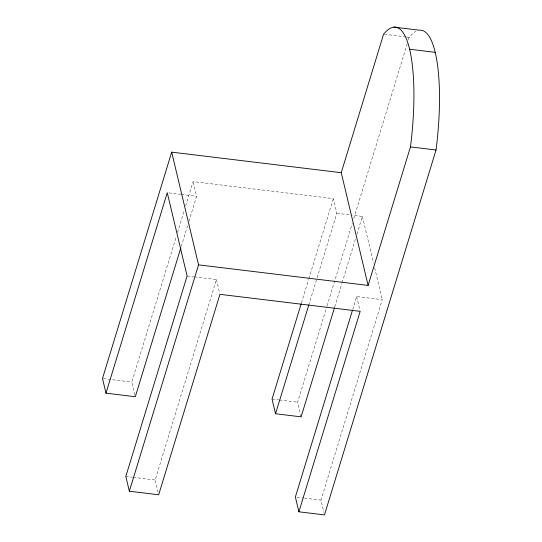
<?xml version="1.0" encoding="UTF-8"?>
<svg xmlns="http://www.w3.org/2000/svg" width="542" height="542" viewBox="0 0 542 542"><rect width="100%" height="100%" fill="white"/><g stroke="black" fill="none" stroke-linecap="round" stroke-linejoin="round"><path stroke-width="0.41" stroke-dasharray="2.71 2.03" d="M134.917 395.098L131.808 382.056L176.292 236.569M177.525 232.525L184.199 210.702M185.682 205.852L193.094 181.604L333.33 198.623L336.826 213.291L309.143 303.818M181.272 246.386L187.938 224.564M188.928 221.332L196.59 196.272L193.094 181.604M158.081 492.319L155.148 480.002L216.434 279.543L194.646 276.901M301.447 302.89L308.615 279.448M308.865 278.642L333.33 198.623M301.115 416.845L297.626 402.178L326.812 306.704M327.056 305.898L352.286 223.372M353.77 218.521L407.205 43.76M408.438 39.715L409.183 37.283A113.82 29.207 -83.1 0 1 415.91 31.334M334.726 306.921L341.894 283.48M342.137 282.673L355.728 238.216M356.968 234.178L362.402 216.393L352.503 215.194M352.713 309.496L356.663 296.562L382.246 299.665L320.959 500.117L323.892 512.434M384.427 34.282L405.883 36.883M406.703 36.985L409.183 37.283M168.941 192.918L180.669 194.341M181.509 194.442L196.59 196.272M336.826 213.291L351.677 215.093M187.105 275.986L193.806 276.799M103.319 378.601L131.808 382.056M272.043 399.075L278.642 399.874M279.469 399.976L297.626 402.178M125.819 476.438L132.526 477.258M133.359 477.36L155.148 480.002M297.03 497.217L303.628 498.017M304.455 498.118L320.959 500.117M362.402 216.393L373.492 262.931M374.657 267.829L382.246 299.665M356.663 296.562L359.99 310.519M216.434 279.543L219.761 293.507"/><path stroke-width="0.81" d="M171.692 152.133L198.548 264.855L368.113 285.424L341.25 172.702L171.692 152.133L102.485 378.499L105.981 393.167L135.304 396.73L180.777 248.006M105.981 393.167L167.261 192.715L187.105 275.986L125.819 476.438L129.342 491.221L158.671 494.778L219.95 294.326L360.186 311.345L298.899 511.797L324.482 514.9L436.039 150.005A113.82 29.207 -83.1 0 0 419.501 30.203L393.926 27.1M129.342 491.221L198.548 264.855M301.203 303.696L272.043 399.075L275.539 413.742L301.115 416.845L334.482 307.727M341.25 172.702L383.601 34.18A113.82 29.207 -83.1 0 1 410.463 146.902L368.113 285.424M275.539 413.742L308.899 304.624M352.463 310.302L295.376 497.014L298.899 511.797M409.657 49.241L435.24 52.344M410.463 146.902L436.039 150.005"/></g></svg>
